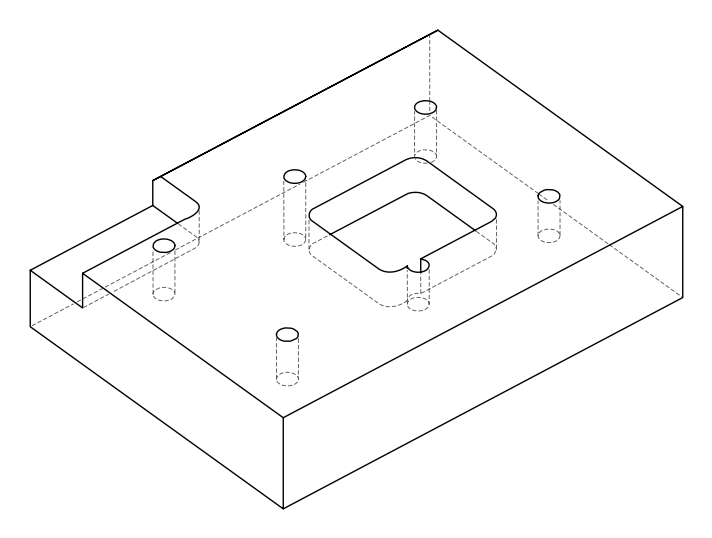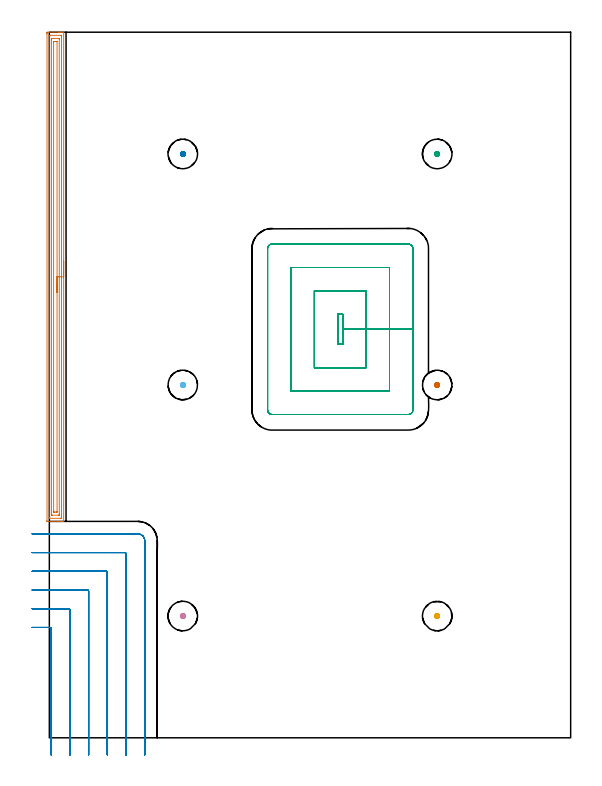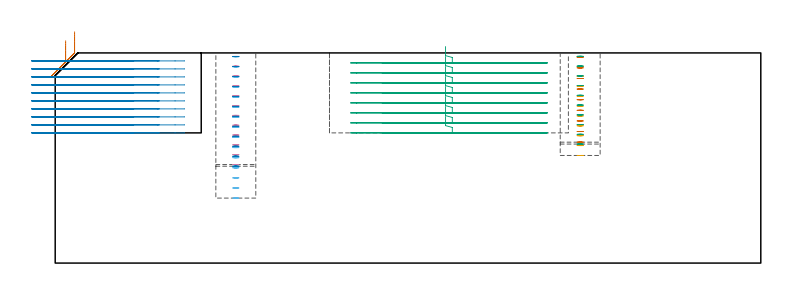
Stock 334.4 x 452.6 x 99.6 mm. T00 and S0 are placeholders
(PLAN: 9 operations, 3 tool changes, 50.4 min)
(1 AREA_MILL | FG_CHAMFER_SURFACE | UGT0205_001 | 10.29 min | 18312 mm3)
(2 MILL_CORNER_NOTCH_RECTANGULAR | CORNER_NOTCH_RECTANGULAR | NXT0201_012 | Follow Part, ap 4, ae 75% | 20.21 min | 362463 mm3)
(3 MILL_RECTANGULAR_POCKET | POCKET_RECTANGULAR_STRAIGHT | UGT0201_094 | Follow Part, ap 5, ae 75% | 16.05 min | 549442 mm3)
(4 MILL_BLIND_HOLE_FROM_SOLID_MATERIAL | STEP1POCKET | NXT0201_012 | Spiral | 0.67 min | 14814 mm3)
(5 MILL_BLIND_HOLE_FROM_SOLID_MATERIAL_1 | STEP1POCKET_1 | NXT0201_012 | Spiral | 0.61 min | 13669 mm3)
(6 MILL_BLIND_HOLE_FROM_SOLID_MATERIAL_2 | STEP1POCKET_2 | NXT0201_012 | Spiral | 0.84 min | 19247 mm3)
(7 MILL_BLIND_HOLE_FROM_SOLID_MATERIAL_3 | STEP1POCKET_3 | NXT0201_012 | Spiral | 0.5 min | 10278 mm3)
(8 MILL_BLIND_HOLE_FROM_SOLID_MATERIAL_4 | STEP1POCKET_4 | NXT0201_012 | Spiral | 0.67 min | 15097 mm3)
(9 MILL_BLIND_HOLE_FROM_SOLID_MATERIAL_5 | STEP1POCKET_5 | NXT0201_012 | Spiral | 0.56 min | 12079 mm3)
(TOOL UGT0205_001 | Chamfer Mill 20 x 3 x 45 deg. | D20 FL50 Z2)
(TOOL NXT0201_012 | ENDMILL 16mm [2P460-1600-NA 1630] | D16 FL38 Z6)
(TOOL UGT0201_094 | End mill 20 mm | D20 FL38 Z4)
(OP 1 AREA_MILL)
G17 G21 G94 G90
T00 M6
G54
G17 G0 G90 X9.2 Y305.7 S1061 M3
G43 Z109.6 H0
G94 G1 Y305.662 Z108.728 F250.
Y305.548 Z107.864
Y305.359 Z107.012
Y305.097 Z106.18
Y304.763 Z105.374
Y304.36 Z104.6
Y303.891 Z103.864
Y303.36 Z103.172
Y302.771 Z102.529
Y302.128 Z101.94
Y301.436 Z101.408
Y300.7 Z100.94
Y299.926 Z100.537
Y299.12 Z100.203
Y298.288 Z99.941
Y297.436 Z99.752
Y296.572 Z99.638
Y295.7 Z99.6
Y138.967
X9.197 Y138.808 Z99.588
X9.183 Y138.8 Z99.574
X8.834 Z99.233
X8.491 Z98.891
X7.828 Z98.223
X6.613 Z97.009
X6.06 Z96.454
X-1.289 Y138.801 Z89.108
X-1.492 Y138.81 Z88.906
X-1.499 Y139.013 Z88.899
Y139.042
X-1.5 Y451.586 Z88.9
X-1.499 Y451.986 Z88.901
X-1.495 Y452.473 Z88.903
X-1.492 Y452.591 Z88.906
X-1.012 Y452.6 Z89.385
X6.06 Z96.454
X6.613 Z97.009
X6.944 Z97.34
X7.497 Z97.893
X7.828 Z98.223
X8.834 Z99.234
X9.184 Y452.593 Z99.575
X9.197 Y452.591 Z99.588
X9.2 Y452.433 Z99.6
Y295.7
X7.786 Z98.186
Y140.988
X7.785 Y140.881 Z98.185
X7.782 Y140.829 Z98.182
X7.78 Y140.811 Z98.18
X7.736 Y140.808 Z98.136
X7.34 Y140.801 Z97.74
X0.267 Z90.667
X0.033 Y140.805 Z90.433
X-0.076 Y140.81 Z90.324
X-0.085 Y141.156 Z90.315
Y141.2
X-0.086 Y450.412 Z90.314
X-0.085 Y450.519 Z90.315
X-0.082 Y450.571 Z90.318
X-0.08 Y450.589 Z90.32
X-0.036 Y450.592 Z90.364
X0.36 Y450.599 Z90.76
X7.433 Z97.833
X7.667 Y450.595 Z98.067
X7.776 Y450.59 Z98.176
X7.785 Y450.243 Z98.185
Y450.2
X7.786 Y295.7 Z98.186
X6.372 Z96.772
X6.371 Y143.565 Z96.771
X6.369 Y142.986 Z96.769
X6.366 Y142.83 Z96.766
X6.365 Y142.816 Z96.765
X6.353 Y142.81 Z96.753
X6.306 Y142.805 Z96.706
X6.244 Y142.801 Z96.644
X1.824 Y142.8 Z92.224
X1.64 Y142.802 Z92.04
X1.456 Y142.806 Z91.856
X1.339 Y142.81 Z91.739
X1.335 Y142.882 Z91.735
X1.332 Y142.986 Z91.732
X1.329 Y143.3 Z91.729
Y447.835
X1.331 Y448.414 Z91.731
X1.333 Y448.57 Z91.733
X1.335 Y448.584 Z91.735
X1.347 Y448.59 Z91.747
X1.394 Y448.595 Z91.794
X1.456 Y448.599 Z91.856
X5.876 Y448.6 Z96.276
X6.06 Y448.598 Z96.46
X6.244 Y448.594 Z96.644
X6.361 Y448.59 Z96.761
X6.365 Y448.518 Z96.765
X6.368 Y448.414 Z96.768
X6.371 Y448.1 Z96.771
X6.372 Y295.7 Z96.772
X4.957 Z95.357
Y144.993
X4.956 Y144.897 Z95.356
X4.953 Y144.839 Z95.353
X4.951 Y144.814 Z95.351
X4.933 Y144.81 Z95.333
X4.72 Y144.805 Z95.12
X4.292 Y144.8 Z94.692
X3.381 Z93.781
X2.974 Y144.803 Z93.374
X2.771 Y144.807 Z93.171
X2.75 Y144.81 Z93.15
X2.747 Y144.824 Z93.147
X2.744 Y144.861 Z93.144
X2.743 Y144.915 Z93.143
Y446.406
X2.744 Y446.503 Z93.144
X2.747 Y446.561 Z93.147
X2.749 Y446.586 Z93.149
X2.766 Y446.59 Z93.166
X2.98 Y446.595 Z93.38
X3.408 Y446.6 Z93.808
X4.319 Z94.719
X4.726 Y446.597 Z95.126
X4.929 Y446.592 Z95.329
X4.95 Y446.59 Z95.35
X4.953 Y446.576 Z95.353
X4.956 Y446.539 Z95.356
X4.957 Y446.485 Z95.357
Y295.7
Y294.828 Z95.395
Y293.963 Z95.509
Y293.112 Z95.698
Y292.28 Z95.96
Y291.474 Z96.294
Y290.7 Z96.697
Y289.964 Z97.166
Y289.272 Z97.697
Y288.629 Z98.286
Y288.04 Z98.929
Y287.508 Z99.622
Y287.04 Z100.357
Y286.637 Z101.131
Y286.303 Z101.937
Y286.041 Z102.769
Y285.852 Z103.621
Y285.738 Z104.486
Y285.7 Z105.357
G0 Z109.6
M5
M2
(OP 2 MILL_CORNER_NOTCH_RECTANGULAR)
G17 G21 G94 G90
T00 M6
G54
G17 G0 G90 X1.2 Y-11. S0 M3
G43 Z109.6 H1
Z95.81
G94 G1 Y-8. F250.
Y70.006 F500.
G3 X0.406 Y70.8 R0.8
G1 X-8.
X-11. F250.
G0 Z109.6
X13.2 Y-11.
Z95.81
G1 Y-8.
Y82.006 F500.
G3 X12.406 Y82.8 R0.8
G1 X0.406
X-8.
X-11. F250.
G0 Z109.6
X25.2 Y-11.
Z95.81
G1 Y-8.
Y94.005 F500.
G3 X24.405 Y94.8 R0.8
G1 X12.406
X-8.
X-11. F250.
G0 Z109.6
X37.2 Y-11.
Z95.81
G1 Y-8.
Y106.005 F500.
G3 X36.405 Y106.8 R0.8
G1 X24.405
X-8.
X-11. Y106.801 F250.
G0 Z109.6
X49.2 Y-11.
Z95.81
G1 Y-8.
Y118.005 F500.
G3 X48.405 Y118.8 R0.8
G1 X36.405
X-8.
X-11. Y118.801 F250.
G0 Z109.6
X61.2 Y-11.
Z95.81
G1 Y-8.
Y126.4 F500.
G3 X56.8 Y130.8 R4.4
G1 X-7.996
X-10.996 F250.
G0 Z109.6
X1.2 Y-11.
Z92.02
G1 Y-8.
Y70.006 F500.
G3 X0.406 Y70.8 R0.8
G1 X-8.
X-11. F250.
G0 Z109.6
X13.2 Y-11.
Z92.02
G1 Y-8.
Y82.006 F500.
G3 X12.405 Y82.8 R0.8
G1 X-8.
X-11. F250.
G0 Z109.6
X25.2 Y-11.
Z92.02
G1 Y-8.
Y94.005 F500.
G3 X24.405 Y94.8 R0.8
G1 X-8.
X-11. F250.
G0 Z109.6
X37.2 Y-11.
Z92.02
G1 Y-8.
Y106.005 F500.
G3 X36.405 Y106.8 R0.8
G1 X-8.
X-11. F250.
G0 Z109.6
X49.2 Y-11.
Z92.02
G1 Y-8.
Y118.005 F500.
G3 X48.405 Y118.8 R0.8
G1 X-8.
X-11. F250.
G0 Z109.6
X61.2 Y-11.
Z92.02
G1 Y-8.
Y126.4 F500.
G3 X56.8 Y130.8 R4.4
G1 X-8.
X-11. F250.
G0 Z109.6
X1.2 Y-11.
Z88.23
G1 Y-8.
Y70.006 F500.
G3 X0.406 Y70.8 R0.8
G1 X-8.
X-11. F250.
G0 Z109.6
X13.2 Y-11.
Z88.23
G1 Y-8.
Y82.006 F500.
G3 X12.405 Y82.8 R0.8
G1 X-8.
X-11. F250.
G0 Z109.6
X25.2 Y-11.
Z88.23
G1 Y-8.
Y94.005 F500.
G3 X24.405 Y94.8 R0.8
G1 X-8.
X-11. F250.
G0 Z109.6
X37.2 Y-11.
Z88.23
G1 Y-8.
Y106.005 F500.
G3 X36.405 Y106.8 R0.8
G1 X-8.
X-11. F250.
G0 Z109.6
X49.2 Y-11.
Z88.23
G1 Y-8.
Y118.005 F500.
G3 X48.405 Y118.8 R0.8
G1 X-8.
X-11. F250.
G0 Z109.6
X61.2 Y-11.
Z88.23
G1 Y-8.
Y126.4 F500.
G3 X56.8 Y130.8 R4.4
G1 X-8.
X-11. F250.
G0 Z109.6
X1.2 Y-11.
Z84.44
G1 Y-8.
Y70.006 F500.
G3 X0.406 Y70.8 R0.8
G1 X-8.
X-11. F250.
G0 Z109.6
X13.2 Y-11.
Z84.44
G1 Y-8.
Y82.006 F500.
G3 X12.405 Y82.8 R0.8
G1 X-8.
X-11. F250.
G0 Z109.6
X25.2 Y-11.
Z84.44
G1 Y-8.
Y94.005 F500.
G3 X24.405 Y94.8 R0.8
G1 X-8.
X-11. F250.
G0 Z109.6
X37.2 Y-11.
Z84.44
G1 Y-8.
Y106.005 F500.
G3 X36.405 Y106.8 R0.8
G1 X-8.
X-11. F250.
G0 Z109.6
X49.2 Y-11.
Z84.44
G1 Y-8.
Y118.005 F500.
G3 X48.405 Y118.8 R0.8
G1 X-8.
X-11. F250.
G0 Z109.6
X61.2 Y-11.
Z84.44
G1 Y-8.
Y126.4 F500.
G3 X56.8 Y130.8 R4.4
G1 X-8.
X-11. F250.
G0 Z109.6
X1.2 Y-11.
Z80.65
G1 Y-8.
Y70.006 F500.
G3 X0.406 Y70.8 R0.8
G1 X-8.
X-11. F250.
G0 Z109.6
X13.2 Y-11.
Z80.65
G1 Y-8.
Y82.006 F500.
G3 X12.405 Y82.8 R0.8
G1 X-8.
X-11. F250.
G0 Z109.6
X25.2 Y-11.
Z80.65
G1 Y-8.
Y94.005 F500.
G3 X24.405 Y94.8 R0.8
G1 X-8.
X-11. F250.
G0 Z109.6
X37.2 Y-11.
Z80.65
G1 Y-8.
Y106.005 F500.
G3 X36.405 Y106.8 R0.8
G1 X-8.
X-11. F250.
G0 Z109.6
X49.2 Y-11.
Z80.65
G1 Y-8.
Y118.005 F500.
G3 X48.405 Y118.8 R0.8
G1 X-8.
X-11. F250.
G0 Z109.6
X61.2 Y-11.
Z80.65
G1 Y-8.
Y126.4 F500.
G3 X56.8 Y130.8 R4.4
G1 X-8.
X-11. F250.
G0 Z109.6
X1.2 Y-11.
Z76.86
G1 Y-8.
Y70.006 F500.
G3 X0.406 Y70.8 R0.8
G1 X-8.
X-11. F250.
G0 Z109.6
X13.2 Y-11.
Z76.86
G1 Y-8.
Y82.006 F500.
G3 X12.405 Y82.8 R0.8
G1 X-8.
X-11. F250.
G0 Z109.6
X25.2 Y-11.
Z76.86
G1 Y-8.
Y94.005 F500.
G3 X24.405 Y94.8 R0.8
G1 X-8.
X-11. F250.
G0 Z109.6
X37.2 Y-11.
Z76.86
G1 Y-8.
Y106.005 F500.
G3 X36.405 Y106.8 R0.8
G1 X-8.
X-11. F250.
G0 Z109.6
X49.2 Y-11.
Z76.86
G1 Y-8.
Y118.005 F500.
G3 X48.405 Y118.8 R0.8
G1 X-8.
X-11. F250.
G0 Z109.6
X61.2 Y-11.
Z76.86
G1 Y-8.
Y126.4 F500.
G3 X56.8 Y130.8 R4.4
G1 X-8.
X-11. F250.
G0 Z109.6
X1.2 Y-11.
Z73.07
G1 Y-8.
Y70.006 F500.
G3 X0.406 Y70.8 R0.8
G1 X-8.
X-11. F250.
G0 Z109.6
X13.2 Y-11.
Z73.07
G1 Y-8.
Y82.006 F500.
G3 X12.405 Y82.8 R0.8
G1 X-8.
X-11. F250.
G0 Z109.6
X25.2 Y-11.
Z73.07
G1 Y-8.
Y94.005 F500.
G3 X24.405 Y94.8 R0.8
G1 X-8.
X-11. F250.
G0 Z109.6
X37.2 Y-11.
Z73.07
G1 Y-8.
Y106.005 F500.
G3 X36.405 Y106.8 R0.8
G1 X-8.
X-11. F250.
G0 Z109.6
X49.2 Y-11.
Z73.07
G1 Y-8.
Y118.005 F500.
G3 X48.405 Y118.8 R0.8
G1 X-8.
X-11. F250.
G0 Z109.6
X61.2 Y-11.
Z73.07
G1 Y-8.
Y126.4 F500.
G3 X56.8 Y130.8 R4.4
G1 X-8.
X-11. F250.
G0 Z109.6
X1.2 Y-11.
Z69.28
G1 Y-8.
Y70.006 F500.
G3 X0.406 Y70.8 R0.8
G1 X-8.
X-11. F250.
G0 Z109.6
X13.2 Y-11.
Z69.28
G1 Y-8.
Y82.006 F500.
G3 X12.405 Y82.8 R0.8
G1 X-8.
X-11. F250.
G0 Z109.6
X25.2 Y-11.
Z69.28
G1 Y-8.
Y94.005 F500.
G3 X24.405 Y94.8 R0.8
G1 X-8.
X-11. F250.
G0 Z109.6
X37.2 Y-11.
Z69.28
G1 Y-8.
Y106.005 F500.
G3 X36.405 Y106.8 R0.8
G1 X-8.
X-11. F250.
G0 Z109.6
X49.2 Y-11.
Z69.28
G1 Y-8.
Y118.005 F500.
G3 X48.405 Y118.8 R0.8
G1 X-8.
X-11. F250.
G0 Z109.6
X61.2 Y-11.
Z69.28
G1 Y-8.
Y126.4 F500.
G3 X56.8 Y130.8 R4.4
G1 X-8.
X-11. F250.
G0 Z109.6
X1.2 Y-11.
Z65.49
G1 Y-8.
Y70.006 F500.
G3 X0.406 Y70.8 R0.8
G1 X-8.
X-11. F250.
G0 Z109.6
X13.2 Y-11.
Z65.49
G1 Y-8.
Y82.006 F500.
G3 X12.405 Y82.8 R0.8
G1 X-8.
X-11. F250.
G0 Z109.6
X25.2 Y-11.
Z65.49
G1 Y-8.
Y94.005 F500.
G3 X24.405 Y94.8 R0.8
G1 X-8.
X-11. F250.
G0 Z109.6
X37.2 Y-11.
Z65.49
G1 Y-8.
Y106.005 F500.
G3 X36.405 Y106.8 R0.8
G1 X-8.
X-11. F250.
G0 Z109.6
X49.2 Y-11.
Z65.49
G1 Y-8.
Y118.005 F500.
G3 X48.405 Y118.8 R0.8
G1 X-8.
X-11. F250.
G0 Z109.6
X61.2 Y-11.
Z65.49
G1 Y-8.
Y126.4 F500.
G3 X56.8 Y130.8 R4.4
G1 X-8.
X-11. F250.
G0 Z109.6
X1.2 Y-11.
Z61.7
G1 Y-8.
Y70.006 F500.
G3 X0.406 Y70.8 R0.8
G1 X-8.
X-11. F250.
G0 Z109.6
X13.2 Y-11.
Z61.7
G1 Y-8.
Y82.006 F500.
G3 X12.405 Y82.8 R0.8
G1 X-8.
X-11. F250.
G0 Z109.6
X25.2 Y-11.
Z61.7
G1 Y-8.
Y94.005 F500.
G3 X24.405 Y94.8 R0.8
G1 X-8.
X-11. F250.
G0 Z109.6
X37.2 Y-11.
Z61.7
G1 Y-8.
Y106.005 F500.
G3 X36.405 Y106.8 R0.8
G1 X-8.
X-11. F250.
G0 Z109.6
X49.2 Y-11.
Z61.7
G1 Y-8.
Y118.005 F500.
G3 X48.405 Y118.8 R0.8
G1 X-8.
X-11. F250.
G0 Z109.6
X61.2 Y-11.
Z61.7
G1 Y-8.
Y126.4 F500.
G3 X56.8 Y130.8 R4.4
G1 X-8.
X-11. F250.
G0 Z109.6
M5
M2
(OP 3 MILL_RECTANGULAR_POCKET)
G17 G21 G94 G90
T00 M6
G54
G17 G0 G90 X185. Y268.427 S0 M3
G43 Z109.6 H0
Z102.6
G94 G1 Y252.4 Z98.306 F250.
X188.2 Z97.448
Y262.05 Z94.862
Y271.7 F500.
X185.
Y252.4
X188.2
Y262.05
X203.2
Y286.7
X170.
Y237.4
X203.2
Y262.05
X218.2
Y301.7
X155.
Y222.4
X218.2
Y262.05
X233.2
Y313.8
G3 X230.3 Y316.7 R2.9
G1 X142.9
G3 X140. Y313.8 R2.9
G1 Y210.3
G3 X142.9 Y207.4 R2.9
G1 X230.3
G3 X233.2 Y210.3 R2.9
G1 Y262.05
Y263.05
G0 X185. Y268.427 Z97.862
G1 Y252.4 Z93.568 F250.
X188.2 Z92.711
Y262.05 Z90.125
Y271.7 F500.
X185.
Y252.4
X188.2
Y262.05
X203.2
Y286.7
X170.
Y237.4
X203.2
Y262.05
X218.2
Y301.7
X155.
Y222.4
X218.2
Y262.05
X233.2
Y313.8
G3 X230.3 Y316.7 R2.9
G1 X142.9
G3 X140. Y313.8 R2.9
G1 Y210.3
G3 X142.9 Y207.4 R2.9
G1 X230.3
G3 X233.2 Y210.3 R2.9
G1 Y262.05
Y263.05
G0 X185. Y268.427 Z93.125
G1 Y252.4 Z88.831 F250.
X188.2 Z87.973
Y262.05 Z85.387
Y271.7 F500.
X185.
Y252.4
X188.2
Y262.05
X203.2
Y286.7
X170.
Y237.4
X203.2
Y262.05
X218.2
Y301.7
X155.
Y222.4
X218.2
Y262.05
X233.2
Y313.8
G3 X230.3 Y316.7 R2.9
G1 X142.9
G3 X140. Y313.8 R2.9
G1 Y210.3
G3 X142.9 Y207.4 R2.9
G1 X230.3
G3 X233.2 Y210.3 R2.9
G1 Y262.05
Y263.05
G0 X185. Y268.427 Z88.387
G1 Y252.4 Z84.093 F250.
X188.2 Z83.236
Y262.05 Z80.65
Y271.7 F500.
X185.
Y252.4
X188.2
Y262.05
X203.2
Y286.7
X170.
Y237.4
X203.2
Y262.05
X218.2
Y301.7
X155.
Y222.4
X218.2
Y262.05
X233.2
Y313.8
G3 X230.3 Y316.7 R2.9
G1 X142.9
G3 X140. Y313.8 R2.9
G1 Y210.3
G3 X142.9 Y207.4 R2.9
G1 X230.3
G3 X233.2 Y210.3 R2.9
G1 Y262.05
Y263.05
G0 X185. Y268.427 Z83.65
G1 Y252.4 Z79.356 F250.
X188.2 Z78.498
Y262.05 Z75.912
Y271.7 F500.
X185.
Y252.4
X188.2
Y262.05
X203.2
Y286.7
X170.
Y237.4
X203.2
Y262.05
X218.2
Y301.7
X155.
Y222.4
X218.2
Y262.05
X233.2
Y313.8
G3 X230.3 Y316.7 R2.9
G1 X142.9
G3 X140. Y313.8 R2.9
G1 Y210.3
G3 X142.9 Y207.4 R2.9
G1 X230.3
G3 X233.2 Y210.3 R2.9
G1 Y262.05
Y263.05
G0 X185. Y268.427 Z78.912
G1 Y252.4 Z74.618 F250.
X188.2 Z73.761
Y262.05 Z71.175
Y271.7 F500.
X185.
Y252.4
X188.2
Y262.05
X203.2
Y286.7
X170.
Y237.4
X203.2
Y262.05
X218.2
Y301.7
X155.
Y222.4
X218.2
Y262.05
X233.2
Y313.8
G3 X230.3 Y316.7 R2.9
G1 X142.9
G3 X140. Y313.8 R2.9
G1 Y210.3
G3 X142.9 Y207.4 R2.9
G1 X230.3
G3 X233.2 Y210.3 R2.9
G1 Y262.05
Y263.05
G0 X185. Y268.427 Z74.175
G1 Y252.4 Z69.881 F250.
X188.2 Z69.023
Y262.05 Z66.437
Y271.7 F500.
X185.
Y252.4
X188.2
Y262.05
X203.2
Y286.7
X170.
Y237.4
X203.2
Y262.05
X218.2
Y301.7
X155.
Y222.4
X218.2
Y262.05
X233.2
Y313.8
G3 X230.3 Y316.7 R2.9
G1 X142.9
G3 X140. Y313.8 R2.9
G1 Y210.3
G3 X142.9 Y207.4 R2.9
G1 X230.3
G3 X233.2 Y210.3 R2.9
G1 Y262.05
Y263.05
G0 X185. Y268.427 Z69.437
G1 Y252.4 Z65.143 F250.
X188.2 Z64.286
Y262.05 Z61.7
Y271.7 F500.
X185.
Y252.4
X188.2
Y262.05
X203.2
Y286.7
X170.
Y237.4
X203.2
Y262.05
X218.2
Y301.7
X155.
Y222.4
X218.2
Y262.05
X233.2
Y313.8
G3 X230.3 Y316.7 R2.9
G1 X142.9
G3 X140. Y313.8 R2.9
G1 Y210.3
G3 X142.9 Y207.4 R2.9
G1 X230.3
G3 X233.2 Y210.3 R2.9
G1 Y262.05
Y263.05
G0 Z109.6
M5
M2
(OP 4 MILL_BLIND_HOLE_FROM_SOLID_MATERIAL)
G17 G21 G94 G90
T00 M6
G54
G17 G0 G90 X85.6 Y78.1 S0 M3
G43 Z109.6 H1
Z97.942
G94 G3 X86.325 Y78.825 R0.725 F250.
X85.6 Y79.55 R0.725
X84.15 Y78.1 R1.45
X85.6 Y79.55 R-1.45
X84.875 Y78.825 R0.725
X85.6 Y78.1 R0.725
G0 Z93.283
G3 X86.325 Y78.825 R0.725
X85.6 Y79.55 R0.725
X84.15 Y78.1 R1.45
X85.6 Y79.55 R-1.45
X84.875 Y78.825 R0.725
X85.6 Y78.1 R0.725
G0 Z88.625
G3 X86.325 Y78.825 R0.725
X85.6 Y79.55 R0.725
X84.15 Y78.1 R1.45
X85.6 Y79.55 R-1.45
X84.875 Y78.825 R0.725
X85.6 Y78.1 R0.725
G0 Z83.967
G3 X86.325 Y78.825 R0.725
X85.6 Y79.55 R0.725
X84.15 Y78.1 R1.45
X85.6 Y79.55 R-1.45
X84.875 Y78.825 R0.725
X85.6 Y78.1 R0.725
G0 Z79.308
G3 X86.325 Y78.825 R0.725
X85.6 Y79.55 R0.725
X84.15 Y78.1 R1.45
X85.6 Y79.55 R-1.45
X84.875 Y78.825 R0.725
X85.6 Y78.1 R0.725
G0 Z74.65
G3 X86.325 Y78.825 R0.725
X85.6 Y79.55 R0.725
X84.15 Y78.1 R1.45
X85.6 Y79.55 R-1.45
X84.875 Y78.825 R0.725
X85.6 Y78.1 R0.725
G0 Z69.992
G3 X86.325 Y78.825 R0.725
X85.6 Y79.55 R0.725
X84.15 Y78.1 R1.45
X85.6 Y79.55 R-1.45
X84.875 Y78.825 R0.725
X85.6 Y78.1 R0.725
G0 Z65.333
G3 X86.325 Y78.825 R0.725
X85.6 Y79.55 R0.725
X84.15 Y78.1 R1.45
X85.6 Y79.55 R-1.45
X84.875 Y78.825 R0.725
X85.6 Y78.1 R0.725
G0 Z60.675
G3 X86.325 Y78.825 R0.725
X85.6 Y79.55 R0.725
X84.15 Y78.1 R1.45
X85.6 Y79.55 R-1.45
X84.875 Y78.825 R0.725
X85.6 Y78.1 R0.725
G0 Z56.017
G3 X86.325 Y78.825 R0.725
X85.6 Y79.55 R0.725
X84.15 Y78.1 R1.45
X85.6 Y79.55 R-1.45
X84.875 Y78.825 R0.725
X85.6 Y78.1 R0.725
G0 Z51.358
G3 X86.325 Y78.825 R0.725
X85.6 Y79.55 R0.725
X84.15 Y78.1 R1.45
X85.6 Y79.55 R-1.45
X84.875 Y78.825 R0.725
X85.6 Y78.1 R0.725
G0 Z46.7
G3 X86.325 Y78.825 R0.725
X85.6 Y79.55 R0.725
X84.15 Y78.1 R1.45
X85.6 Y79.55 R-1.45
X84.875 Y78.825 R0.725
X85.6 Y78.1 R0.725
G0 Z109.6
M5
M2
(OP 5 MILL_BLIND_HOLE_FROM_SOLID_MATERIAL_1)
G17 G21 G94 G90
T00 M6
G54
G17 G0 G90 X248.8 Y78.1 S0 M3
G43 Z109.6 H1
Z97.909
G94 G3 X249.525 Y78.825 R0.725 F250.
X248.8 Y79.55 R0.725
X247.35 Y78.1 R1.45
X248.8 Y79.55 R-1.45
X248.075 Y78.825 R0.725
X248.8 Y78.1 R0.725
G0 Z93.218
G3 X249.525 Y78.825 R0.725
X248.8 Y79.55 R0.725
X247.35 Y78.1 R1.45
X248.8 Y79.55 R-1.45
X248.075 Y78.825 R0.725
X248.8 Y78.1 R0.725
G0 Z88.527
G3 X249.525 Y78.825 R0.725
X248.8 Y79.55 R0.725
X247.35 Y78.1 R1.45
X248.8 Y79.55 R-1.45
X248.075 Y78.825 R0.725
X248.8 Y78.1 R0.725
G0 Z83.836
G3 X249.525 Y78.825 R0.725
X248.8 Y79.55 R0.725
X247.35 Y78.1 R1.45
X248.8 Y79.55 R-1.45
X248.075 Y78.825 R0.725
X248.8 Y78.1 R0.725
G0 Z79.145
G3 X249.525 Y78.825 R0.725
X248.8 Y79.55 R0.725
X247.35 Y78.1 R1.45
X248.8 Y79.55 R-1.45
X248.075 Y78.825 R0.725
X248.8 Y78.1 R0.725
G0 Z74.455
G3 X249.525 Y78.825 R0.725
X248.8 Y79.55 R0.725
X247.35 Y78.1 R1.45
X248.8 Y79.55 R-1.45
X248.075 Y78.825 R0.725
X248.8 Y78.1 R0.725
G0 Z69.764
G3 X249.525 Y78.825 R0.725
X248.8 Y79.55 R0.725
X247.35 Y78.1 R1.45
X248.8 Y79.55 R-1.45
X248.075 Y78.825 R0.725
X248.8 Y78.1 R0.725
G0 Z65.073
G3 X249.525 Y78.825 R0.725
X248.8 Y79.55 R0.725
X247.35 Y78.1 R1.45
X248.8 Y79.55 R-1.45
X248.075 Y78.825 R0.725
X248.8 Y78.1 R0.725
G0 Z60.382
G3 X249.525 Y78.825 R0.725
X248.8 Y79.55 R0.725
X247.35 Y78.1 R1.45
X248.8 Y79.55 R-1.45
X248.075 Y78.825 R0.725
X248.8 Y78.1 R0.725
G0 Z55.691
G3 X249.525 Y78.825 R0.725
X248.8 Y79.55 R0.725
X247.35 Y78.1 R1.45
X248.8 Y79.55 R-1.45
X248.075 Y78.825 R0.725
X248.8 Y78.1 R0.725
G0 Z51.
G3 X249.525 Y78.825 R0.725
X248.8 Y79.55 R0.725
X247.35 Y78.1 R1.45
X248.8 Y79.55 R-1.45
X248.075 Y78.825 R0.725
X248.8 Y78.1 R0.725
G0 Z109.6
M5
M2
(OP 6 MILL_BLIND_HOLE_FROM_SOLID_MATERIAL_2)
G17 G21 G94 G90
T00 M6
G54
G17 G0 G90 X85.6 Y226.3 S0 M3
G43 Z109.6 H1
Z97.813
G94 G3 X86.325 Y227.025 R0.725 F250.
X85.6 Y227.75 R0.725
X84.15 Y226.3 R1.45
X85.6 Y227.75 R-1.45
X84.875 Y227.025 R0.725
X85.6 Y226.3 R0.725
G0 Z93.027
G3 X86.325 Y227.025 R0.725
X85.6 Y227.75 R0.725
X84.15 Y226.3 R1.45
X85.6 Y227.75 R-1.45
X84.875 Y227.025 R0.725
X85.6 Y226.3 R0.725
G0 Z88.24
G3 X86.325 Y227.025 R0.725
X85.6 Y227.75 R0.725
X84.15 Y226.3 R1.45
X85.6 Y227.75 R-1.45
X84.875 Y227.025 R0.725
X85.6 Y226.3 R0.725
G0 Z83.453
G3 X86.325 Y227.025 R0.725
X85.6 Y227.75 R0.725
X84.15 Y226.3 R1.45
X85.6 Y227.75 R-1.45
X84.875 Y227.025 R0.725
X85.6 Y226.3 R0.725
G0 Z78.667
G3 X86.325 Y227.025 R0.725
X85.6 Y227.75 R0.725
X84.15 Y226.3 R1.45
X85.6 Y227.75 R-1.45
X84.875 Y227.025 R0.725
X85.6 Y226.3 R0.725
G0 Z73.88
G3 X86.325 Y227.025 R0.725
X85.6 Y227.75 R0.725
X84.15 Y226.3 R1.45
X85.6 Y227.75 R-1.45
X84.875 Y227.025 R0.725
X85.6 Y226.3 R0.725
G0 Z69.093
G3 X86.325 Y227.025 R0.725
X85.6 Y227.75 R0.725
X84.15 Y226.3 R1.45
X85.6 Y227.75 R-1.45
X84.875 Y227.025 R0.725
X85.6 Y226.3 R0.725
G0 Z64.307
G3 X86.325 Y227.025 R0.725
X85.6 Y227.75 R0.725
X84.15 Y226.3 R1.45
X85.6 Y227.75 R-1.45
X84.875 Y227.025 R0.725
X85.6 Y226.3 R0.725
G0 Z59.52
G3 X86.325 Y227.025 R0.725
X85.6 Y227.75 R0.725
X84.15 Y226.3 R1.45
X85.6 Y227.75 R-1.45
X84.875 Y227.025 R0.725
X85.6 Y226.3 R0.725
G0 Z54.733
G3 X86.325 Y227.025 R0.725
X85.6 Y227.75 R0.725
X84.15 Y226.3 R1.45
X85.6 Y227.75 R-1.45
X84.875 Y227.025 R0.725
X85.6 Y226.3 R0.725
G0 Z49.947
G3 X86.325 Y227.025 R0.725
X85.6 Y227.75 R0.725
X84.15 Y226.3 R1.45
X85.6 Y227.75 R-1.45
X84.875 Y227.025 R0.725
X85.6 Y226.3 R0.725
G0 Z45.16
G3 X86.325 Y227.025 R0.725
X85.6 Y227.75 R0.725
X84.15 Y226.3 R1.45
X85.6 Y227.75 R-1.45
X84.875 Y227.025 R0.725
X85.6 Y226.3 R0.725
G0 Z40.373
G3 X86.325 Y227.025 R0.725
X85.6 Y227.75 R0.725
X84.15 Y226.3 R1.45
X85.6 Y227.75 R-1.45
X84.875 Y227.025 R0.725
X85.6 Y226.3 R0.725
G0 Z35.587
G3 X86.325 Y227.025 R0.725
X85.6 Y227.75 R0.725
X84.15 Y226.3 R1.45
X85.6 Y227.75 R-1.45
X84.875 Y227.025 R0.725
X85.6 Y226.3 R0.725
G0 Z30.8
G3 X86.325 Y227.025 R0.725
X85.6 Y227.75 R0.725
X84.15 Y226.3 R1.45
X85.6 Y227.75 R-1.45
X84.875 Y227.025 R0.725
X85.6 Y226.3 R0.725
G0 Z109.6
M5
M2
(OP 7 MILL_BLIND_HOLE_FROM_SOLID_MATERIAL_3)
G17 G21 G94 G90
T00 M6
G54
G17 G0 G90 X248.8 Y226.3 S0 M3
G43 Z109.6 H1
Z97.567
G94 G3 X249.525 Y227.025 R0.725 F250.
X248.8 Y227.75 R0.725
X247.35 Y226.3 R1.45
X248.8 Y227.75 R-1.45
X248.075 Y227.025 R0.725
X248.8 Y226.3 R0.725
G0 Z92.533
G3 X249.525 Y227.025 R0.725
X248.8 Y227.75 R0.725
X247.35 Y226.3 R1.45
X248.8 Y227.75 R-1.45
X248.075 Y227.025 R0.725
X248.8 Y226.3 R0.725
G0 Z87.5
G3 X249.525 Y227.025 R0.725
X248.8 Y227.75 R0.725
X247.35 Y226.3 R1.45
X248.8 Y227.75 R-1.45
X248.075 Y227.025 R0.725
X248.8 Y226.3 R0.725
G0 Z82.467
G3 X249.525 Y227.025 R0.725
X248.8 Y227.75 R0.725
X247.35 Y226.3 R1.45
X248.8 Y227.75 R-1.45
X248.075 Y227.025 R0.725
X248.8 Y226.3 R0.725
G0 Z77.433
G3 X249.525 Y227.025 R0.725
X248.8 Y227.75 R0.725
X247.35 Y226.3 R1.45
X248.8 Y227.75 R-1.45
X248.075 Y227.025 R0.725
X248.8 Y226.3 R0.725
G0 Z72.4
G3 X249.525 Y227.025 R0.725
X248.8 Y227.75 R0.725
X247.35 Y226.3 R1.45
X248.8 Y227.75 R-1.45
X248.075 Y227.025 R0.725
X248.8 Y226.3 R0.725
G0 Z67.367
G3 X249.525 Y227.025 R0.725
X248.8 Y227.75 R0.725
X247.35 Y226.3 R1.45
X248.8 Y227.75 R-1.45
X248.075 Y227.025 R0.725
X248.8 Y226.3 R0.725
G0 Z62.333
G3 X249.525 Y227.025 R0.725
X248.8 Y227.75 R0.725
X247.35 Y226.3 R1.45
X248.8 Y227.75 R-1.45
X248.075 Y227.025 R0.725
X248.8 Y226.3 R0.725
G0 Z57.3
G3 X249.525 Y227.025 R0.725
X248.8 Y227.75 R0.725
X247.35 Y226.3 R1.45
X248.8 Y227.75 R-1.45
X248.075 Y227.025 R0.725
X248.8 Y226.3 R0.725
G0 Z109.6
M5
M2
(OP 8 MILL_BLIND_HOLE_FROM_SOLID_MATERIAL_4)
G17 G21 G94 G90
T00 M6
G54
G17 G0 G90 X85.6 Y374.5 S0 M3
G43 Z109.6 H1
Z97.875
G94 G3 X86.325 Y375.225 R0.725 F250.
X85.6 Y375.95 R0.725
X84.15 Y374.5 R1.45
X85.6 Y375.95 R-1.45
X84.875 Y375.225 R0.725
X85.6 Y374.5 R0.725
G0 Z93.15
G3 X86.325 Y375.225 R0.725
X85.6 Y375.95 R0.725
X84.15 Y374.5 R1.45
X85.6 Y375.95 R-1.45
X84.875 Y375.225 R0.725
X85.6 Y374.5 R0.725
G0 Z88.425
G3 X86.325 Y375.225 R0.725
X85.6 Y375.95 R0.725
X84.15 Y374.5 R1.45
X85.6 Y375.95 R-1.45
X84.875 Y375.225 R0.725
X85.6 Y374.5 R0.725
G0 Z83.7
G3 X86.325 Y375.225 R0.725
X85.6 Y375.95 R0.725
X84.15 Y374.5 R1.45
X85.6 Y375.95 R-1.45
X84.875 Y375.225 R0.725
X85.6 Y374.5 R0.725
G0 Z78.975
G3 X86.325 Y375.225 R0.725
X85.6 Y375.95 R0.725
X84.15 Y374.5 R1.45
X85.6 Y375.95 R-1.45
X84.875 Y375.225 R0.725
X85.6 Y374.5 R0.725
G0 Z74.25
G3 X86.325 Y375.225 R0.725
X85.6 Y375.95 R0.725
X84.15 Y374.5 R1.45
X85.6 Y375.95 R-1.45
X84.875 Y375.225 R0.725
X85.6 Y374.5 R0.725
G0 Z69.525
G3 X86.325 Y375.225 R0.725
X85.6 Y375.95 R0.725
X84.15 Y374.5 R1.45
X85.6 Y375.95 R-1.45
X84.875 Y375.225 R0.725
X85.6 Y374.5 R0.725
G0 Z64.8
G3 X86.325 Y375.225 R0.725
X85.6 Y375.95 R0.725
X84.15 Y374.5 R1.45
X85.6 Y375.95 R-1.45
X84.875 Y375.225 R0.725
X85.6 Y374.5 R0.725
G0 Z60.075
G3 X86.325 Y375.225 R0.725
X85.6 Y375.95 R0.725
X84.15 Y374.5 R1.45
X85.6 Y375.95 R-1.45
X84.875 Y375.225 R0.725
X85.6 Y374.5 R0.725
G0 Z55.35
G3 X86.325 Y375.225 R0.725
X85.6 Y375.95 R0.725
X84.15 Y374.5 R1.45
X85.6 Y375.95 R-1.45
X84.875 Y375.225 R0.725
X85.6 Y374.5 R0.725
G0 Z50.625
G3 X86.325 Y375.225 R0.725
X85.6 Y375.95 R0.725
X84.15 Y374.5 R1.45
X85.6 Y375.95 R-1.45
X84.875 Y375.225 R0.725
X85.6 Y374.5 R0.725
G0 Z45.9
G3 X86.325 Y375.225 R0.725
X85.6 Y375.95 R0.725
X84.15 Y374.5 R1.45
X85.6 Y375.95 R-1.45
X84.875 Y375.225 R0.725
X85.6 Y374.5 R0.725
G0 Z109.6
M5
M2
(OP 9 MILL_BLIND_HOLE_FROM_SOLID_MATERIAL_5)
G17 G21 G94 G90
T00 M6
G54
G17 G0 G90 X248.8 Y374.5 S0 M3
G43 Z109.6 H1
Z97.98
G94 G3 X249.525 Y375.225 R0.725 F250.
X248.8 Y375.95 R0.725
X247.35 Y374.5 R1.45
X248.8 Y375.95 R-1.45
X248.075 Y375.225 R0.725
X248.8 Y374.5 R0.725
G0 Z93.36
G3 X249.525 Y375.225 R0.725
X248.8 Y375.95 R0.725
X247.35 Y374.5 R1.45
X248.8 Y375.95 R-1.45
X248.075 Y375.225 R0.725
X248.8 Y374.5 R0.725
G0 Z88.74
G3 X249.525 Y375.225 R0.725
X248.8 Y375.95 R0.725
X247.35 Y374.5 R1.45
X248.8 Y375.95 R-1.45
X248.075 Y375.225 R0.725
X248.8 Y374.5 R0.725
G0 Z84.12
G3 X249.525 Y375.225 R0.725
X248.8 Y375.95 R0.725
X247.35 Y374.5 R1.45
X248.8 Y375.95 R-1.45
X248.075 Y375.225 R0.725
X248.8 Y374.5 R0.725
G0 Z79.5
G3 X249.525 Y375.225 R0.725
X248.8 Y375.95 R0.725
X247.35 Y374.5 R1.45
X248.8 Y375.95 R-1.45
X248.075 Y375.225 R0.725
X248.8 Y374.5 R0.725
G0 Z74.88
G3 X249.525 Y375.225 R0.725
X248.8 Y375.95 R0.725
X247.35 Y374.5 R1.45
X248.8 Y375.95 R-1.45
X248.075 Y375.225 R0.725
X248.8 Y374.5 R0.725
G0 Z70.26
G3 X249.525 Y375.225 R0.725
X248.8 Y375.95 R0.725
X247.35 Y374.5 R1.45
X248.8 Y375.95 R-1.45
X248.075 Y375.225 R0.725
X248.8 Y374.5 R0.725
G0 Z65.64
G3 X249.525 Y375.225 R0.725
X248.8 Y375.95 R0.725
X247.35 Y374.5 R1.45
X248.8 Y375.95 R-1.45
X248.075 Y375.225 R0.725
X248.8 Y374.5 R0.725
G0 Z61.02
G3 X249.525 Y375.225 R0.725
X248.8 Y375.95 R0.725
X247.35 Y374.5 R1.45
X248.8 Y375.95 R-1.45
X248.075 Y375.225 R0.725
X248.8 Y374.5 R0.725
G0 Z56.4
G3 X249.525 Y375.225 R0.725
X248.8 Y375.95 R0.725
X247.35 Y374.5 R1.45
X248.8 Y375.95 R-1.45
X248.075 Y375.225 R0.725
X248.8 Y374.5 R0.725
G0 Z109.6
M5
M2
